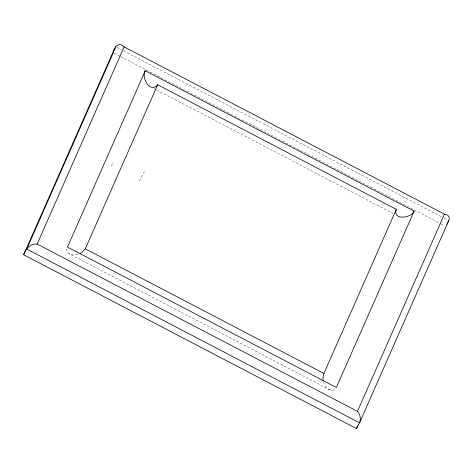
<?xml version="1.0" encoding="UTF-8"?>
<svg xmlns="http://www.w3.org/2000/svg" width="473" height="473" viewBox="0 0 473 473"><rect width="100%" height="100%" fill="white"/><g stroke="black" fill="none" stroke-linecap="round" stroke-linejoin="round"><path stroke-width="0.35" stroke-dasharray="2.37 1.77" d="M66.805 248.899L66.799 250.655L67.444 252.227L68.697 253.51L330.03 389.971L331.904 390.32L333.66 390.006L335.174 389.037M111.356 166.218L113.597 162.05M139.446 180.887L145.406 169.807M77.607 254.397L72.653 254.876L68.697 253.51M117.168 47.454L121.537 49.73M123.471 50.741L441.54 216.829M444.153 218.195L447.428 219.904M114.159 53.189L120.041 56.263M120.698 56.606L440.434 223.563M441.09 223.906L445.016 225.952M153.956 88.599L155.919 89.628M156.575 89.965L392.962 213.406M330.03 389.971C326.63 388.522 324.36 385.182 323.473 381.687"/><path stroke-width="0.71" d="M145.241 70.731C140.901 77.537 150.343 93.967 157.657 84.75L396.309 209.368C392.555 220.619 411.208 218.266 414.129 211.135L145.241 70.731L67.462 247.077L336.35 387.488L414.129 211.135M396.309 209.368L323.934 373.469L322.905 377.862L323.124 380.41M23.65 254.758L112.852 52.509C114.241 47.099 119.226 41.003 124.115 46.874L444.449 214.145C447.689 214.05 450.722 217.55 448.735 220.584L359.533 422.832L356.465 428.544L23.65 254.758C25.4 248.863 30.579 243.335 37.142 244.068L357.476 411.339C360.083 414.413 361.331 419.066 359.533 422.832L26.719 249.046L115.92 46.797M37.142 244.068L124.115 46.874M80.043 253.481L82.225 252.186L85.276 248.851L157.657 84.75M357.476 411.339L444.449 214.145M356.465 428.544L357.653 425.848M446.689 224.391L448.735 220.584M85.276 248.851L323.934 373.469"/></g></svg>
